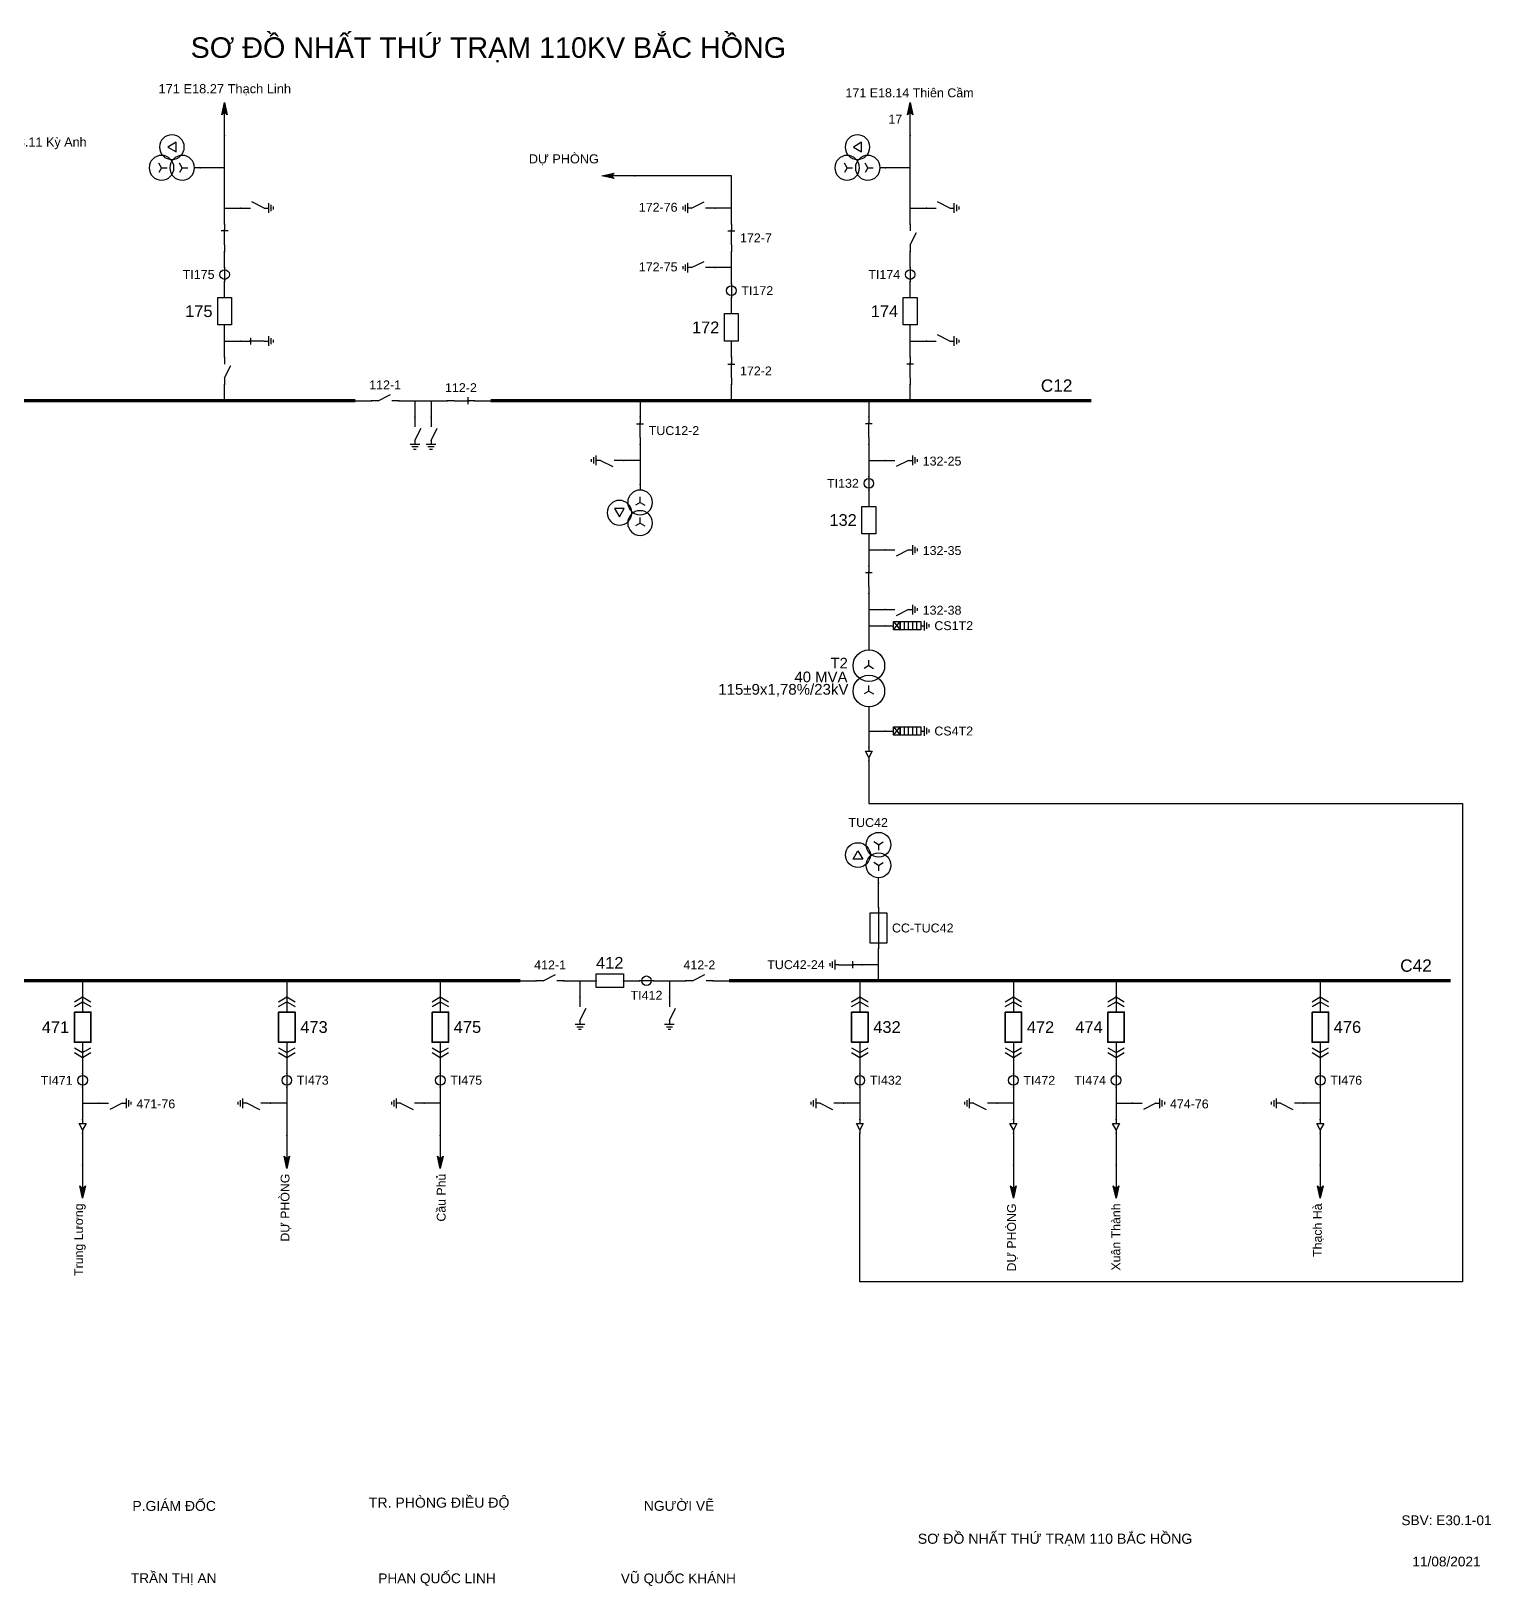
# Model space of a CAD drawing. Header units: millimetres. Extents: x -357 to 398, y 7 to 290.
# Drawn here: x 132.7 to 398.1, y 7.2 to 290 of the extents above; entities that cross this region are included whole.
import ezdxf

# ---------------------------------------------------------------- set-up
doc = ezdxf.new("R2010")
doc.units = ezdxf.units.MM
for name, color, linetype, lineweight in [('BUSBAR_110KV', 1, 'Continuous', 50), ('BUSBAR_22KV', 5, 'Continuous', 50), ('HV_110KV', 1, 'Continuous', 25), ('MV_22KV', 5, 'Continuous', 25)]:
    doc.layers.add(name, color=color, linetype=linetype, lineweight=lineweight)
doc.layers.add('SYM_PORTS', color=8, linetype='Continuous', plot=False)
doc.layers.add('TEXT', color=7, linetype='Continuous')
doc.styles.add('SLD_TEXT', font='arial.ttf')

# ---------------------------------------------------------------- blocks, each defined once
blk = doc.blocks.new('SYM_DISCONNECTOR_OPEN')
at = {"lineweight": 25}
for points in [[(0, -1.25), (-1.125, 1)], [(0, 2.5), (0, 1.25)], [(0, -1.25), (0, -2.5)]]:
    blk.add_lwpolyline(points, dxfattribs=at)
at = {"layer": 'SYM_PORTS'}
for p in [(0, 2.5), (0, -2.5)]:
    blk.add_point(p, dxfattribs=at)
blk.add_attdef('DEVICE_CODE', (1, -0.5), '', height=2)
blk = doc.blocks.new('SYM_EARTHING_SWITCH_CLOSED')
at = {"lineweight": 25}
for points in [[(0, 3), (0, 1.25)], [(-0.625, 1.25), (0.625, 1.25)], [(0, -1.25), (0, 1.5)], [(-0.875, -2), (0.875, -2)], [(-0.5625, -2.4375), (0.5625, -2.4375)], [(0, -1.25), (0, -2)], [(-0.25, -2.875), (0.25, -2.875)]]:
    blk.add_lwpolyline(points, dxfattribs=at)
at = {"layer": 'SYM_PORTS'}
blk.add_point((0, 3), dxfattribs=at)
blk.add_attdef('DEVICE_CODE', (1.875, 0), '', height=2)
blk = doc.blocks.new('SYM_CIRCUIT_BREAKER')
at = {"lineweight": 25}
blk.add_lwpolyline([(-1.25, 2.5), (1.25, 2.5), (1.25, -2.5), (-1.25, -2.5)], close=True, dxfattribs=at)
at = {"layer": 'SYM_PORTS'}
for p in [(0, 2.5), (0, -2.5)]:
    blk.add_point(p, dxfattribs=at)
blk.add_attdef('DEVICE_CODE', (2.25, -0.5), '', height=2)
at = {"flags": 1}
blk.add_attdef('RATING', (2.25, -3.5), '', height=2, dxfattribs=at)
blk = doc.blocks.new('SYM_CURRENT_TRANSFORMER')
at = {"lineweight": 25}
blk.add_lwpolyline([(0, 1.25), (0, -1.25)], dxfattribs=at)
blk.add_circle((0, 0), 0.875, dxfattribs=at)
at = {"layer": 'SYM_PORTS'}
for p in [(0, 1.25), (0, -1.25)]:
    blk.add_point(p, dxfattribs=at)
blk.add_attdef('DEVICE_CODE', (1.875, -1.75), '', height=2)
at = {"flags": 1}
blk.add_attdef('RATIO', (1.875, -4.75), '', height=2, dxfattribs=at)
blk = doc.blocks.new('SYM_DISCONNECTOR_CLOSED')
at = {"lineweight": 25}
for points in [[(-0.625, 1.25), (0.625, 1.25)], [(0, 2.5), (0, 1.25)], [(0, -1.25), (0, 1.5)], [(0, -1.25), (0, -2.5)]]:
    blk.add_lwpolyline(points, dxfattribs=at)
at = {"layer": 'SYM_PORTS'}
for p in [(0, 2.5), (0, -2.5)]:
    blk.add_point(p, dxfattribs=at)
blk.add_attdef('DEVICE_CODE', (1.625, -0.5), '', height=2)
blk = doc.blocks.new('SYM_EARTHING_SWITCH_OPEN')
at = {"lineweight": 25}
for points in [[(0, 3), (0, 1.25)], [(0, -1.25), (-1.125, 1)], [(-0.875, -2), (0.875, -2)], [(-0.5625, -2.4375), (0.5625, -2.4375)], [(0, -1.25), (0, -2)], [(-0.25, -2.875), (0.25, -2.875)]]:
    blk.add_lwpolyline(points, dxfattribs=at)
at = {"layer": 'SYM_PORTS'}
blk.add_point((0, 3), dxfattribs=at)
blk.add_attdef('DEVICE_CODE', (1.875, 0), '', height=2)
blk = doc.blocks.new('SYM_VOLTAGE_TRANSFORMER')
at = {"lineweight": 25}
for points in [[(0, 4.625), (0, 3.625)], [(0, 1.375), (-0.8625, 0.875)], [(0, 1.375), (0, 2.375)], [(0, 1.375), (0.8625, 0.875)], [(0, -2.375), (-0.8625, -2.875)], [(0, -2.375), (0, -1.375)], [(0, -2.375), (0.8625, -2.875)]]:
    blk.add_lwpolyline(points, dxfattribs=at)
blk.add_lwpolyline([(2.875, 0.25), (4.625, 0.25), (3.75, -1.25)], close=True, dxfattribs=at)
for centre in [(0, 1.375), (3.75, -0.5), (0, -2.375)]:
    blk.add_circle(centre, 2.25, dxfattribs=at)
at = {"layer": 'SYM_PORTS'}
blk.add_point((0, 4.625), dxfattribs=at)
blk.add_attdef('DEVICE_CODE', (7, 1.625), '', height=2)
at = {"flags": 1}
blk.add_attdef('RATIO', (7, -1.375), '', height=2, dxfattribs=at)
blk = doc.blocks.new('SYM_LINE_FEEDER_ARROW')
blk.add_hatch(color=7).paths.add_polyline_path([(0, -3), (-0.5, -0.75), (0, -1.25), (0.5, -0.75)])
at = {"lineweight": 25}
blk.add_lwpolyline([(0, 3), (0, -1.25)], dxfattribs=at)
blk.add_lwpolyline([(0, -3), (-0.5, -0.75), (0, -1.25), (0.5, -0.75)], close=True, dxfattribs=at)
at = {"layer": 'SYM_PORTS'}
blk.add_point((0, 3), dxfattribs=at)
blk.add_attdef('LINE_NAME', (1.5, 0), '', height=2)
blk = doc.blocks.new('SYM_SURGE_ARRESTER')
at = {"lineweight": 25}
for points in [[(0, 4), (0, 2.5)], [(-0.75, 2.5), (0.75, 1.25)], [(0.75, 2.5), (-0.75, 1.25)], [(-0.75, 0.5), (0.75, 0.5)], [(-0.75, -0.25), (0.75, -0.25)], [(-0.75, -1), (0.75, -1)], [(-0.75, -1.75), (0.75, -1.75)], [(0, -2.5), (0, -3.125)], [(-0.875, -3.125), (0.875, -3.125)], [(-0.5625, -3.5625), (0.5625, -3.5625)], [(-0.25, -4), (0.25, -4)]]:
    blk.add_lwpolyline(points, dxfattribs=at)
for points in [[(-0.75, 2.5), (0.75, 2.5), (0.75, 1.25), (-0.75, 1.25)], [(-0.75, 1.25), (0.75, 1.25), (0.75, -2.5), (-0.75, -2.5)]]:
    blk.add_lwpolyline(points, close=True, dxfattribs=at)
at = {"layer": 'SYM_PORTS'}
blk.add_point((0, 4), dxfattribs=at)
blk.add_attdef('DEVICE_CODE', (1.875, 1), '', height=2)
blk = doc.blocks.new('SYM_TRANSFORMER_2W')
at = {"lineweight": 25}
for points in [[(0, 2.3125), (0, 3.3125)], [(0, 2.3125), (-0.8625, 1.8125)], [(0, 2.3125), (0.8625, 1.8125)], [(0, -2.3125), (-0.8625, -2.8125)], [(0, -2.3125), (0, -1.3125)], [(0, -2.3125), (0.8625, -2.8125)]]:
    blk.add_lwpolyline(points, dxfattribs=at)
for centre in [(0, 2.3125), (0, -2.3125)]:
    blk.add_circle(centre, 2.875, dxfattribs=at)
at = {"layer": 'SYM_PORTS'}
for p in [(0, 5.1875), (0, -5.1875)]:
    blk.add_point(p, dxfattribs=at)
blk.add_attdef('DEVICE_CODE', (3.875, 2.1875), '', height=2)
at = {"flags": 1}
for tag, p in [('POWER', (3.875, -0.8125)), ('VOLTAGE_RATIO', (3.875, -3.8125))]:
    blk.add_attdef(tag, p, '', height=2, dxfattribs=at)
blk = doc.blocks.new('SYM_CABLE_TERMINATION')
at = {"lineweight": 25}
blk.add_lwpolyline([(-0.625, 0.5), (0.625, 0.5), (0, -0.625)], close=True, dxfattribs=at)
for points in [[(0, 1.25), (0, 0.5)], [(0, -0.625), (0, -1.25)]]:
    blk.add_lwpolyline(points, dxfattribs=at)
at = {"layer": 'SYM_PORTS'}
for p in [(0, 1.25), (0, -1.25)]:
    blk.add_point(p, dxfattribs=at)
blk = doc.blocks.new('SYM_DRAWOUT_BREAKER')
at = {"lineweight": 25}
for points in [[(-1.5, 4.625), (0, 5.5), (1.5, 4.625)], [(-1.5, 3.75), (0, 4.625), (1.5, 3.75)], [(0, 5.5), (0, 2.75)], [(0, -2.75), (0, -5.5)], [(-1.5, -3.75), (0, -4.625), (1.5, -3.75)], [(-1.5, -4.625), (0, -5.5), (1.5, -4.625)]]:
    blk.add_lwpolyline(points, dxfattribs=at)
at = {"lineweight": 35}
blk.add_lwpolyline([(-1.5, 2.75), (1.5, 2.75), (1.5, -2.75), (-1.5, -2.75)], close=True, dxfattribs=at)
at = {"layer": 'SYM_PORTS'}
for p in [(0, 5.5), (0, -5.5)]:
    blk.add_point(p, dxfattribs=at)
blk.add_attdef('DEVICE_CODE', (2.5, 2.5), '', height=2)
at = {"flags": 1}
blk.add_attdef('RATING', (2.5, -0.5), '', height=2, dxfattribs=at)
blk = doc.blocks.new('SYM_FUSE_DISCONNECTOR')
at = {"lineweight": 25}
blk.add_lwpolyline([(0, 3.75), (0, -3.75)], dxfattribs=at)
blk.add_lwpolyline([(-1.5, 2.75), (1.5, 2.75), (1.5, -2.75), (-1.5, -2.75)], close=True, dxfattribs=at)
at = {"layer": 'SYM_PORTS'}
for p in [(0, 3.75), (0, -3.75)]:
    blk.add_point(p, dxfattribs=at)
blk.add_attdef('DEVICE_CODE', (2.5, 0.75), '', height=2)
at = {"flags": 1}
blk.add_attdef('RATING', (2.5, -2.25), '', height=2, dxfattribs=at)

msp = doc.modelspace()

# ---------------------------------------------------------------- linework, layer by layer
at = {"layer": 'BUSBAR_110KV', "const_width": 0.619}
for points in [[(32.95, 222.78), (191.66, 222.78)], [(216.29, 222.78), (325.51, 222.78)]]:
    msp.add_lwpolyline(points, dxfattribs=at)
at = {"layer": 'BUSBAR_22KV', "const_width": 0.619}
for points in [[(61.87, 117.28), (221.66, 117.28)], [(259.64, 117.28), (390.85, 117.28)]]:
    msp.add_lwpolyline(points, dxfattribs=at)
at = {"layer": 'HV_110KV'}
for points in [[(167.9, 265.16), (167.9, 271.01)], [(292.55, 265.16), (292.55, 271.01)], [(167.9, 265.16), (163.45, 265.16)], [(167.9, 257.84), (167.9, 265.16)], [(260.04, 257.84), (260.04, 263.69), (242.48, 263.69)], [(292.55, 265.16), (288.1, 265.16)], [(292.55, 257.84), (292.55, 265.16)], [(167.9, 254.91), (167.9, 257.84)], [(167.9, 257.84), (170.87, 257.84)], [(260.04, 257.84), (257.07, 257.84)], [(260.04, 254.91), (260.04, 257.84)], [(292.55, 254.91), (292.55, 257.84)], [(292.55, 257.84), (295.52, 257.84)], [(167.9, 246.99), (167.9, 249.91)], [(260.04, 246.99), (260.04, 249.91)], [(292.55, 246.99), (292.55, 249.91)], [(260.04, 246.99), (257.07, 246.99)], [(260.04, 244.06), (260.04, 246.99)], [(167.9, 241.56), (167.9, 244.49)], [(292.55, 241.56), (292.55, 244.49)], [(260.04, 238.63), (260.04, 241.56)], [(167.9, 233.63), (167.9, 236.56)], [(292.55, 233.63), (292.55, 236.56)], [(167.9, 230.71), (167.9, 233.63)], [(167.9, 233.63), (170.87, 233.63)], [(260.04, 230.71), (260.04, 233.63)], [(292.55, 230.71), (292.55, 233.63)], [(292.55, 233.63), (295.52, 233.63)], [(167.9, 222.78), (167.9, 225.71)], [(260.04, 222.78), (260.04, 225.71)], [(292.55, 222.78), (292.55, 225.71)], [(191.66, 222.78), (194.59, 222.78)], [(199.59, 222.78), (202.51, 222.78)], [(202.51, 222.78), (202.51, 219.81)], [(202.51, 222.78), (205.44, 222.78)], [(205.44, 222.78), (205.44, 219.81)], [(205.44, 222.78), (208.37, 222.78)], [(213.37, 222.78), (216.29, 222.78)], [(243.45, 222.78), (243.45, 219.85)], [(285.04, 222.78), (285.04, 219.85)], [(243.45, 214.85), (243.45, 211.93)], [(285.04, 214.85), (285.04, 211.93)], [(243.45, 211.93), (240.48, 211.93)], [(243.45, 211.93), (243.45, 207.54)], [(285.04, 211.93), (288.01, 211.93)], [(285.04, 211.93), (285.04, 209)], [(285.04, 206.5), (285.04, 203.57)], [(285.04, 198.57), (285.04, 195.65)], [(285.04, 195.65), (288.01, 195.65)], [(285.04, 195.65), (285.04, 192.72)], [(285.04, 187.72), (285.04, 184.79)], [(285.04, 184.79), (288.01, 184.79)], [(285.04, 184.79), (285.04, 181.87)], [(285.04, 181.87), (288.01, 181.87)], [(285.04, 181.87), (285.04, 177.48)]]:
    msp.add_lwpolyline(points, dxfattribs=at)
at = {"layer": 'MV_22KV'}
for points in [[(285.04, 167.1), (285.04, 162.71)], [(285.04, 162.71), (288.01, 162.71)], [(285.04, 162.71), (285.04, 159.78)], [(285.04, 157.28), (285.04, 154.58), (285.04, 149.51), (393, 149.51), (393, 62.51), (283.4, 62.51), (283.4, 86.87), (283.4, 89.57)], [(286.8, 130.63), (286.8, 135.02)], [(286.8, 120.21), (286.8, 123.13)], [(286.8, 120.21), (283.83, 120.21)], [(286.8, 117.28), (286.8, 120.21)], [(142.09, 117.28), (142.09, 114.35)], [(179.22, 117.28), (179.22, 114.35)], [(207.12, 117.28), (207.12, 114.35)], [(221.66, 117.28), (224.58, 117.28)], [(229.58, 117.28), (232.51, 117.28)], [(232.51, 117.28), (232.51, 114.31)], [(232.51, 117.28), (235.44, 117.28)], [(240.44, 117.28), (243.36, 117.28)], [(245.86, 117.28), (248.79, 117.28)], [(248.79, 117.28), (248.79, 114.31)], [(248.79, 117.28), (251.72, 117.28)], [(256.72, 117.28), (259.64, 117.28)], [(283.4, 117.28), (283.4, 114.35)], [(311.31, 117.28), (311.31, 114.35)], [(329.99, 117.28), (329.99, 114.35)], [(367.12, 117.28), (367.12, 114.35)], [(142.09, 103.35), (142.09, 100.43)], [(179.22, 103.35), (179.22, 100.43)], [(207.12, 103.35), (207.12, 100.43)], [(283.4, 103.35), (283.4, 100.43)], [(311.31, 103.35), (311.31, 100.43)], [(329.99, 103.35), (329.99, 100.43)], [(367.12, 103.35), (367.12, 100.43)], [(142.09, 97.93), (142.09, 95)], [(179.22, 97.93), (179.22, 95)], [(207.12, 97.93), (207.12, 95)], [(283.4, 97.93), (283.4, 95)], [(311.31, 97.93), (311.31, 95)], [(329.99, 97.93), (329.99, 95)], [(367.12, 97.93), (367.12, 95)], [(142.09, 95), (145.06, 95)], [(142.09, 95), (142.09, 92.07)], [(179.22, 95), (176.25, 95)], [(179.22, 95), (179.22, 89.15)], [(207.12, 95), (204.16, 95)], [(207.12, 95), (207.12, 89.15)], [(283.4, 95), (280.44, 95)], [(283.4, 95), (283.4, 92.07)], [(311.31, 95), (308.34, 95)], [(311.31, 95), (311.31, 92.07)], [(329.99, 95), (332.96, 95)], [(329.99, 95), (329.99, 92.07)], [(367.12, 95), (364.15, 95)], [(367.12, 95), (367.12, 92.07)], [(142.09, 89.57), (142.09, 83.72)], [(311.31, 89.57), (311.31, 83.72)], [(329.99, 89.57), (329.99, 83.72)], [(367.12, 89.57), (367.12, 83.72)]]:
    msp.add_lwpolyline(points, dxfattribs=at)

# ---------------------------------------------------------------- block references
at = {"layer": 'HV_110KV'}
for p, rotation in [((167.9, 274.01), 180), ((292.55, 274.01), 180), ((239.48, 263.69), 270)]:
    msp.add_blockref('SYM_LINE_FEEDER_ARROW', p, dxfattribs=dict(at, rotation=rotation))
ref = msp.add_blockref('SYM_VOLTAGE_TRANSFORMER', (283.47, 265.16), dxfattribs=dict(at, xscale=-1, rotation=270))
ref.add_attrib('DEVICE_CODE', 'TU174', (271.11, 266.23), dxfattribs={"layer": 'TEXT', "extrusion": (0, 0, -1), "height": 1.62, "style": 'SLD_TEXT'})
ref = msp.add_blockref('SYM_VOLTAGE_TRANSFORMER', (158.82, 265.16), dxfattribs=dict(at, xscale=-1, rotation=270))
ref.add_attrib('DEVICE_CODE', 'TU175', (146.46, 266.23), dxfattribs={"layer": 'TEXT', "extrusion": (0, 0, -1), "height": 1.62, "style": 'SLD_TEXT'})
ref = msp.add_blockref('SYM_EARTHING_SWITCH_OPEN', (298.52, 257.84), dxfattribs=dict(at, xscale=-1, rotation=90))
ref.add_attrib('DEVICE_CODE', '174-76', (302.34, 257.16), dxfattribs={"layer": 'TEXT', "extrusion": (0, 0, -1), "height": 1.62, "style": 'SLD_TEXT'})
ref = msp.add_blockref('SYM_EARTHING_SWITCH_OPEN', (173.87, 257.84), dxfattribs=dict(at, xscale=-1, rotation=90))
ref.add_attrib('DEVICE_CODE', '175-76', (177.69, 257.16), dxfattribs={"layer": 'TEXT', "extrusion": (0, 0, -1), "height": 1.62, "style": 'SLD_TEXT'})
ref = msp.add_blockref('SYM_EARTHING_SWITCH_OPEN', (254.07, 257.84), dxfattribs=dict(at, rotation=270))
ref.add_attrib('DEVICE_CODE', '172-76', (243.21, 257.16), dxfattribs={"layer": 'TEXT', "height": 1.62, "style": 'SLD_TEXT'})
ref = msp.add_blockref('SYM_DISCONNECTOR_OPEN', (292.55, 252.41), dxfattribs=dict(at, xscale=-1))
ref.add_attrib('DEVICE_CODE', '174-7', (285.82, 251.6), dxfattribs={"layer": 'TEXT', "extrusion": (0, 0, -1), "height": 1.62, "style": 'SLD_TEXT'})
ref = msp.add_blockref('SYM_DISCONNECTOR_CLOSED', (167.9, 252.41), dxfattribs=dict(at, xscale=-1))
ref.add_attrib('DEVICE_CODE', '175-7', (160.54, 251.61), dxfattribs={"layer": 'TEXT', "extrusion": (0, 0, -1), "height": 1.62, "style": 'SLD_TEXT'})
ref = msp.add_blockref('SYM_DISCONNECTOR_CLOSED', (260.04, 252.41), dxfattribs=at)
ref.add_attrib('DEVICE_CODE', '172-7', (261.61, 251.6), dxfattribs={"layer": 'TEXT', "height": 1.62, "style": 'SLD_TEXT'})
ref = msp.add_blockref('SYM_CURRENT_TRANSFORMER', (167.9, 245.74), dxfattribs=at)
ref.add_attrib('DEVICE_CODE', 'TI175', (160.29, 244.94), dxfattribs={"layer": 'TEXT', "height": 1.62, "style": 'SLD_TEXT'})
ref = msp.add_blockref('SYM_EARTHING_SWITCH_OPEN', (254.07, 246.99), dxfattribs=dict(at, rotation=270))
ref.add_attrib('DEVICE_CODE', '172-75', (243.21, 246.31), dxfattribs={"layer": 'TEXT', "height": 1.62, "style": 'SLD_TEXT'})
ref = msp.add_blockref('SYM_CURRENT_TRANSFORMER', (292.55, 245.74), dxfattribs=at)
ref.add_attrib('DEVICE_CODE', 'TI174', (284.94, 244.92), dxfattribs={"layer": 'TEXT', "height": 1.62, "style": 'SLD_TEXT'})
ref = msp.add_blockref('SYM_CURRENT_TRANSFORMER', (260.04, 242.81), dxfattribs=at)
ref.add_attrib('DEVICE_CODE', 'TI172', (261.86, 242), dxfattribs={"layer": 'TEXT', "height": 1.62, "style": 'SLD_TEXT'})
ref = msp.add_blockref('SYM_CIRCUIT_BREAKER', (167.9, 239.06), dxfattribs=at)
ref.add_attrib('DEVICE_CODE', '175', (160.74, 238.01), dxfattribs={"layer": 'TEXT', "height": 2.135, "style": 'SLD_TEXT'})
ref = msp.add_blockref('SYM_CIRCUIT_BREAKER', (292.55, 239.06), dxfattribs=at)
ref.add_attrib('DEVICE_CODE', '174', (285.39, 237.99), dxfattribs={"layer": 'TEXT', "height": 2.133, "style": 'SLD_TEXT'})
ref = msp.add_blockref('SYM_CIRCUIT_BREAKER', (260.04, 236.13), dxfattribs=at)
ref.add_attrib('DEVICE_CODE', '172', (252.88, 235.06), dxfattribs={"layer": 'TEXT', "height": 2.133, "style": 'SLD_TEXT'})
ref = msp.add_blockref('SYM_EARTHING_SWITCH_OPEN', (298.52, 233.63), dxfattribs=dict(at, xscale=-1, rotation=90))
ref.add_attrib('DEVICE_CODE', '174-25', (302.34, 232.96), dxfattribs={"layer": 'TEXT', "extrusion": (0, 0, -1), "height": 1.62, "style": 'SLD_TEXT'})
ref = msp.add_blockref('SYM_EARTHING_SWITCH_CLOSED', (173.87, 233.63), dxfattribs=dict(at, xscale=-1, rotation=90))
ref.add_attrib('DEVICE_CODE', '175-15', (177.69, 232.83), dxfattribs={"layer": 'TEXT', "extrusion": (0, 0, -1), "height": 1.62, "style": 'SLD_TEXT'})
ref = msp.add_blockref('SYM_DISCONNECTOR_CLOSED', (292.55, 228.21), dxfattribs=dict(at, xscale=-1))
ref.add_attrib('DEVICE_CODE', '174-2', (285.19, 227.39), dxfattribs={"layer": 'TEXT', "extrusion": (0, 0, -1), "height": 1.62, "style": 'SLD_TEXT'})
ref = msp.add_blockref('SYM_DISCONNECTOR_OPEN', (167.9, 228.21), dxfattribs=dict(at, xscale=-1))
ref.add_attrib('DEVICE_CODE', '175-1', (161.17, 227.41), dxfattribs={"layer": 'TEXT', "extrusion": (0, 0, -1), "height": 1.62, "style": 'SLD_TEXT'})
ref = msp.add_blockref('SYM_DISCONNECTOR_CLOSED', (260.04, 228.21), dxfattribs=at)
ref.add_attrib('DEVICE_CODE', '172-2', (261.61, 227.39), dxfattribs={"layer": 'TEXT', "height": 1.62, "style": 'SLD_TEXT'})
ref = msp.add_blockref('SYM_DISCONNECTOR_OPEN', (197.09, 222.78), dxfattribs=dict(at, rotation=270))
ref.add_attrib('DEVICE_CODE', '112-1', (194.2, 224.85), dxfattribs={"layer": 'TEXT', "height": 1.62, "style": 'SLD_TEXT'})
ref = msp.add_blockref('SYM_DISCONNECTOR_CLOSED', (210.87, 222.78), dxfattribs=dict(at, rotation=270))
ref.add_attrib('DEVICE_CODE', '112-2', (207.98, 224.35), dxfattribs={"layer": 'TEXT', "height": 1.62, "style": 'SLD_TEXT'})
ref = msp.add_blockref('SYM_DISCONNECTOR_CLOSED', (285.04, 217.35), dxfattribs=dict(at, xscale=-1))
ref.add_attrib('DEVICE_CODE', '132-2', (277.68, 216.55), dxfattribs={"layer": 'TEXT', "extrusion": (0, 0, -1), "height": 1.62, "style": 'SLD_TEXT'})
ref = msp.add_blockref('SYM_EARTHING_SWITCH_OPEN', (205.44, 216.81), dxfattribs=dict(at, xscale=-1))
ref.add_attrib('DEVICE_CODE', '112-25', (209.09, 211.36), dxfattribs={"layer": 'TEXT', "extrusion": (0, 0, -1), "height": 1.62, "style": 'SLD_TEXT'})
ref = msp.add_blockref('SYM_EARTHING_SWITCH_OPEN', (202.51, 216.81), dxfattribs=dict(at, xscale=-1))
ref.add_attrib('DEVICE_CODE', '112-15', (199.12, 211.36), dxfattribs={"layer": 'TEXT', "extrusion": (0, 0, -1), "height": 1.62, "style": 'SLD_TEXT'})
ref = msp.add_blockref('SYM_DISCONNECTOR_CLOSED', (243.45, 217.35), dxfattribs=at)
ref.add_attrib('DEVICE_CODE', 'TUC12-2', (245.02, 216.54), dxfattribs={"layer": 'TEXT', "height": 1.62, "style": 'SLD_TEXT'})
ref = msp.add_blockref('SYM_EARTHING_SWITCH_OPEN', (237.48, 211.93), dxfattribs=dict(at, xscale=-1, rotation=270))
ref.add_attrib('DEVICE_CODE', 'TUC12-24', (223.22, 210.99), dxfattribs={"layer": 'TEXT', "extrusion": (0, 0, -1), "height": 1.62, "style": 'SLD_TEXT'})
ref = msp.add_blockref('SYM_EARTHING_SWITCH_OPEN', (291.01, 211.93), dxfattribs=dict(at, rotation=90))
ref.add_attrib('DEVICE_CODE', '132-25', (294.83, 211), dxfattribs={"layer": 'TEXT', "height": 1.62, "style": 'SLD_TEXT'})
ref = msp.add_blockref('SYM_VOLTAGE_TRANSFORMER', (243.45, 202.91), dxfattribs=dict(at, xscale=-1))
ref.add_attrib('DEVICE_CODE', 'TUC12', (237.99, 195.69), dxfattribs={"layer": 'TEXT', "extrusion": (0, 0, -1), "height": 1.62, "style": 'SLD_TEXT'})
ref = msp.add_blockref('SYM_CURRENT_TRANSFORMER', (285.04, 207.75), dxfattribs=at)
ref.add_attrib('DEVICE_CODE', 'TI132', (277.43, 206.95), dxfattribs={"layer": 'TEXT', "height": 1.62, "style": 'SLD_TEXT'})
ref = msp.add_blockref('SYM_CIRCUIT_BREAKER', (285.04, 201.07), dxfattribs=at)
ref.add_attrib('DEVICE_CODE', '132', (277.87, 200.02), dxfattribs={"layer": 'TEXT', "height": 2.135, "style": 'SLD_TEXT'})
ref = msp.add_blockref('SYM_EARTHING_SWITCH_OPEN', (291.01, 195.65), dxfattribs=dict(at, rotation=90))
ref.add_attrib('DEVICE_CODE', '132-35', (294.83, 194.72), dxfattribs={"layer": 'TEXT', "height": 1.62, "style": 'SLD_TEXT'})
ref = msp.add_blockref('SYM_DISCONNECTOR_CLOSED', (285.04, 190.22), dxfattribs=dict(at, xscale=-1))
ref.add_attrib('DEVICE_CODE', '132-3', (277.68, 189.42), dxfattribs={"layer": 'TEXT', "extrusion": (0, 0, -1), "height": 1.62, "style": 'SLD_TEXT'})
ref = msp.add_blockref('SYM_EARTHING_SWITCH_OPEN', (291.01, 184.79), dxfattribs=dict(at, rotation=90))
ref.add_attrib('DEVICE_CODE', '132-38', (294.83, 183.87), dxfattribs={"layer": 'TEXT', "height": 1.62, "style": 'SLD_TEXT'})
ref = msp.add_blockref('SYM_SURGE_ARRESTER', (292.01, 181.87), dxfattribs=dict(at, rotation=90))
ref.add_attrib('DEVICE_CODE', 'CS1T2', (296.95, 181.06), dxfattribs={"layer": 'TEXT', "height": 1.62, "style": 'SLD_TEXT'})
ref = msp.add_blockref('SYM_TRANSFORMER_2W', (285.04, 172.29), dxfattribs=at)
ref.add_attrib('DEVICE_CODE', 'T2', (278.08, 174.1), dxfattribs={"layer": 'TEXT', "height": 1.923, "style": 'SLD_TEXT'})
at = {"layer": 'MV_22KV'}
ref = msp.add_blockref('SYM_SURGE_ARRESTER', (292.01, 162.71), dxfattribs=dict(at, rotation=90))
ref.add_attrib('DEVICE_CODE', 'CS4T2', (296.95, 161.9), dxfattribs={"layer": 'TEXT', "height": 1.62, "style": 'SLD_TEXT'})
for name, p in [('SYM_CABLE_TERMINATION', (285.04, 158.53)), ('SYM_CABLE_TERMINATION', (142.09, 90.82)), ('SYM_CABLE_TERMINATION', (283.4, 90.82)), ('SYM_CABLE_TERMINATION', (311.31, 90.82)), ('SYM_CABLE_TERMINATION', (329.99, 90.82)), ('SYM_CABLE_TERMINATION', (367.12, 90.82)), ('SYM_LINE_FEEDER_ARROW', (179.22, 86.15)), ('SYM_LINE_FEEDER_ARROW', (207.12, 86.15)), ('SYM_LINE_FEEDER_ARROW', (142.09, 80.72)), ('SYM_LINE_FEEDER_ARROW', (311.31, 80.72)), ('SYM_LINE_FEEDER_ARROW', (329.99, 80.72)), ('SYM_LINE_FEEDER_ARROW', (367.12, 80.72))]:
    msp.add_blockref(name, p, dxfattribs=at)
ref = msp.add_blockref('SYM_VOLTAGE_TRANSFORMER', (286.8, 139.65), dxfattribs=dict(at, rotation=180))
ref.add_attrib('DEVICE_CODE', 'TUC42', (281.34, 145.25), dxfattribs={"layer": 'TEXT', "height": 1.62, "style": 'SLD_TEXT'})
ref = msp.add_blockref('SYM_FUSE_DISCONNECTOR', (286.8, 126.88), dxfattribs=at)
ref.add_attrib('DEVICE_CODE', 'CC-TUC42', (289.24, 126.07), dxfattribs={"layer": 'TEXT', "height": 1.62, "style": 'SLD_TEXT'})
ref = msp.add_blockref('SYM_CIRCUIT_BREAKER', (237.94, 117.28), dxfattribs=dict(at, rotation=270))
ref.add_attrib('DEVICE_CODE', '412', (235.45, 119.48), dxfattribs={"layer": 'TEXT', "height": 2.133, "style": 'SLD_TEXT'})
ref = msp.add_blockref('SYM_DISCONNECTOR_OPEN', (227.08, 117.28), dxfattribs=dict(at, rotation=270))
ref.add_attrib('DEVICE_CODE', '412-1', (224.19, 119.35), dxfattribs={"layer": 'TEXT', "height": 1.62, "style": 'SLD_TEXT'})
ref = msp.add_blockref('SYM_DISCONNECTOR_OPEN', (254.22, 117.28), dxfattribs=dict(at, rotation=270))
ref.add_attrib('DEVICE_CODE', '412-2', (251.33, 119.35), dxfattribs={"layer": 'TEXT', "height": 1.62, "style": 'SLD_TEXT'})
ref = msp.add_blockref('SYM_EARTHING_SWITCH_CLOSED', (280.83, 120.21), dxfattribs=dict(at, rotation=270))
ref.add_attrib('DEVICE_CODE', 'TUC42-24', (266.57, 119.4), dxfattribs={"layer": 'TEXT', "height": 1.62, "style": 'SLD_TEXT'})
ref = msp.add_blockref('SYM_CURRENT_TRANSFORMER', (244.61, 117.28), dxfattribs=dict(at, rotation=270))
ref.add_attrib('DEVICE_CODE', 'TI412', (241.72, 113.83), dxfattribs={"layer": 'TEXT', "height": 1.62, "style": 'SLD_TEXT'})
ref = msp.add_blockref('SYM_EARTHING_SWITCH_OPEN', (248.79, 111.31), dxfattribs=dict(at, xscale=-1))
ref.add_attrib('DEVICE_CODE', '412-25', (245.39, 105.86), dxfattribs={"layer": 'TEXT', "extrusion": (0, 0, -1), "height": 1.62, "style": 'SLD_TEXT'})
ref = msp.add_blockref('SYM_EARTHING_SWITCH_OPEN', (232.51, 111.31), dxfattribs=dict(at, xscale=-1))
ref.add_attrib('DEVICE_CODE', '412-15', (229.11, 105.86), dxfattribs={"layer": 'TEXT', "extrusion": (0, 0, -1), "height": 1.62, "style": 'SLD_TEXT'})
ref = msp.add_blockref('SYM_DRAWOUT_BREAKER', (142.09, 108.85), dxfattribs=at)
ref.add_attrib('DEVICE_CODE', '471', (134.67, 107.78), dxfattribs={"layer": 'TEXT', "height": 2.133, "style": 'SLD_TEXT'})
ref = msp.add_blockref('SYM_DRAWOUT_BREAKER', (179.22, 108.85), dxfattribs=at)
ref.add_attrib('DEVICE_CODE', '473', (181.67, 107.8), dxfattribs={"layer": 'TEXT', "height": 2.135, "style": 'SLD_TEXT'})
ref = msp.add_blockref('SYM_DRAWOUT_BREAKER', (207.12, 108.85), dxfattribs=at)
ref.add_attrib('DEVICE_CODE', '475', (209.57, 107.8), dxfattribs={"layer": 'TEXT', "height": 2.138, "style": 'SLD_TEXT'})
ref = msp.add_blockref('SYM_DRAWOUT_BREAKER', (283.4, 108.85), dxfattribs=at)
ref.add_attrib('DEVICE_CODE', '432', (285.85, 107.8), dxfattribs={"layer": 'TEXT', "height": 2.135, "style": 'SLD_TEXT'})
ref = msp.add_blockref('SYM_DRAWOUT_BREAKER', (311.31, 108.85), dxfattribs=at)
ref.add_attrib('DEVICE_CODE', '472', (313.76, 107.78), dxfattribs={"layer": 'TEXT', "height": 2.133, "style": 'SLD_TEXT'})
ref = msp.add_blockref('SYM_DRAWOUT_BREAKER', (329.99, 108.85), dxfattribs=at)
ref.add_attrib('DEVICE_CODE', '474', (322.57, 107.79), dxfattribs={"layer": 'TEXT', "height": 2.136, "style": 'SLD_TEXT'})
ref = msp.add_blockref('SYM_DRAWOUT_BREAKER', (367.12, 108.85), dxfattribs=at)
ref.add_attrib('DEVICE_CODE', '476', (369.57, 107.8), dxfattribs={"layer": 'TEXT', "height": 2.135, "style": 'SLD_TEXT'})
ref = msp.add_blockref('SYM_CURRENT_TRANSFORMER', (142.09, 99.18), dxfattribs=at)
ref.add_attrib('DEVICE_CODE', 'TI471', (134.48, 98.36), dxfattribs={"layer": 'TEXT', "height": 1.62, "style": 'SLD_TEXT'})
ref = msp.add_blockref('SYM_CURRENT_TRANSFORMER', (179.22, 99.18), dxfattribs=at)
ref.add_attrib('DEVICE_CODE', 'TI473', (181.04, 98.38), dxfattribs={"layer": 'TEXT', "height": 1.62, "style": 'SLD_TEXT'})
ref = msp.add_blockref('SYM_CURRENT_TRANSFORMER', (207.12, 99.18), dxfattribs=at)
ref.add_attrib('DEVICE_CODE', 'TI475', (208.95, 98.38), dxfattribs={"layer": 'TEXT', "height": 1.62, "style": 'SLD_TEXT'})
ref = msp.add_blockref('SYM_CURRENT_TRANSFORMER', (283.4, 99.18), dxfattribs=at)
ref.add_attrib('DEVICE_CODE', 'TI432', (285.23, 98.38), dxfattribs={"layer": 'TEXT', "height": 1.62, "style": 'SLD_TEXT'})
ref = msp.add_blockref('SYM_CURRENT_TRANSFORMER', (311.31, 99.18), dxfattribs=at)
ref.add_attrib('DEVICE_CODE', 'TI472', (313.13, 98.36), dxfattribs={"layer": 'TEXT', "height": 1.62, "style": 'SLD_TEXT'})
ref = msp.add_blockref('SYM_CURRENT_TRANSFORMER', (329.99, 99.18), dxfattribs=at)
ref.add_attrib('DEVICE_CODE', 'TI474', (322.38, 98.37), dxfattribs={"layer": 'TEXT', "height": 1.62, "style": 'SLD_TEXT'})
ref = msp.add_blockref('SYM_CURRENT_TRANSFORMER', (367.12, 99.18), dxfattribs=at)
ref.add_attrib('DEVICE_CODE', 'TI476', (368.94, 98.38), dxfattribs={"layer": 'TEXT', "height": 1.62, "style": 'SLD_TEXT'})
ref = msp.add_blockref('SYM_EARTHING_SWITCH_OPEN', (361.15, 95), dxfattribs=dict(at, xscale=-1, rotation=270))
ref.add_attrib('DEVICE_CODE', '476-76', (350.28, 94.07), dxfattribs={"layer": 'TEXT', "extrusion": (0, 0, -1), "height": 1.62, "style": 'SLD_TEXT'})
ref = msp.add_blockref('SYM_EARTHING_SWITCH_OPEN', (305.34, 95), dxfattribs=dict(at, xscale=-1, rotation=270))
ref.add_attrib('DEVICE_CODE', '472-76', (294.48, 94.07), dxfattribs={"layer": 'TEXT', "extrusion": (0, 0, -1), "height": 1.62, "style": 'SLD_TEXT'})
ref = msp.add_blockref('SYM_EARTHING_SWITCH_OPEN', (277.44, 95), dxfattribs=dict(at, xscale=-1, rotation=270))
ref.add_attrib('DEVICE_CODE', '432-38', (266.57, 94.07), dxfattribs={"layer": 'TEXT', "extrusion": (0, 0, -1), "height": 1.62, "style": 'SLD_TEXT'})
ref = msp.add_blockref('SYM_EARTHING_SWITCH_OPEN', (201.16, 95), dxfattribs=dict(at, xscale=-1, rotation=270))
ref.add_attrib('DEVICE_CODE', '475-76', (190.29, 94.07), dxfattribs={"layer": 'TEXT', "extrusion": (0, 0, -1), "height": 1.62, "style": 'SLD_TEXT'})
ref = msp.add_blockref('SYM_EARTHING_SWITCH_OPEN', (173.25, 95), dxfattribs=dict(at, xscale=-1, rotation=270))
ref.add_attrib('DEVICE_CODE', '473-76', (162.38, 94.07), dxfattribs={"layer": 'TEXT', "extrusion": (0, 0, -1), "height": 1.62, "style": 'SLD_TEXT'})
ref = msp.add_blockref('SYM_EARTHING_SWITCH_OPEN', (148.06, 95), dxfattribs=dict(at, rotation=90))
ref.add_attrib('DEVICE_CODE', '471-76', (151.88, 94.07), dxfattribs={"layer": 'TEXT', "height": 1.62, "style": 'SLD_TEXT'})
ref = msp.add_blockref('SYM_EARTHING_SWITCH_OPEN', (335.96, 95), dxfattribs=dict(at, rotation=90))
ref.add_attrib('DEVICE_CODE', '474-76', (339.78, 94.07), dxfattribs={"layer": 'TEXT', "height": 1.62, "style": 'SLD_TEXT'})

# ---------------------------------------------------------------- texts
at = {"layer": 'TEXT', "attachment_point": 7, "style": 'SLD_TEXT'}
for s, insert, char_height in [('SƠ ĐỒ NHẤT THỨ TRẠM 110KV BẮC HỒNG', (161.73, 284.33), 3.7314), ('171 E18.27 Thạch Linh', (155.89, 278.33), 1.6683), ('171 E18.14 Thiên Cầm', (280.79, 277.96), 1.6218), ('17', (288.59, 273.2), 1.62), ('172 E18.11 Kỳ Anh', (123.08, 268.53), 1.6397), ('DỰ PHÒNG', (223.22, 265.59), 1.651), ('C12', (316.31, 224.39), 2.24), ('40 MVA', (271.52, 171.55), 1.939), ('115±9x1,78%/23kV', (257.66, 168.95), 1.9553), ('C42', (381.65, 118.89), 2.24), ('P.GIÁM ĐỐC', (151.14, 20.83), 1.812), ('TR. PHÒNG ĐIỀU ĐỘ', (194.13, 21.04), 1.83), ('NGƯỜI VẼ', (244.13, 20.85), 1.799), ('SBV: E30.1-01', (381.87, 18.24), 1.7737), ('SƠ ĐỒ NHẤT THỨ TRẠM 110 BẮC HỒNG', (293.93, 14.47), 1.8388), ('11/08/2021', (383.86, 10.74), 1.774), ('TRẦN THỊ AN', (150.87, 7.35), 1.7737), ('PHAN QUỐC LINH', (195.85, 7.22), 1.7737), ('VŨ QUỐC KHÁNH', (239.95, 7.21), 1.7737)]:
    msp.add_mtext(s, dxfattribs=dict(at, insert=insert, char_height=char_height))
at = {"layer": 'TEXT', "attachment_point": 7, "rotation": 90, "style": 'SLD_TEXT'}
for s, insert, char_height in [('DỰ PHÒNG', (180.05, 69.83), 1.604), ('Cầu Phủ', (208.11, 73.48), 1.604), ('Trung Lương', (142.65, 63.6), 1.6036), ('DỰ PHÒNG', (312.14, 64.41), 1.604), ('Xuân Thành', (330.78, 64.57), 1.604), ('Thạch Hà', (367.75, 67.06), 1.604)]:
    msp.add_mtext(s, dxfattribs=dict(at, insert=insert, char_height=char_height))

doc.saveas('drawing.dxf')
